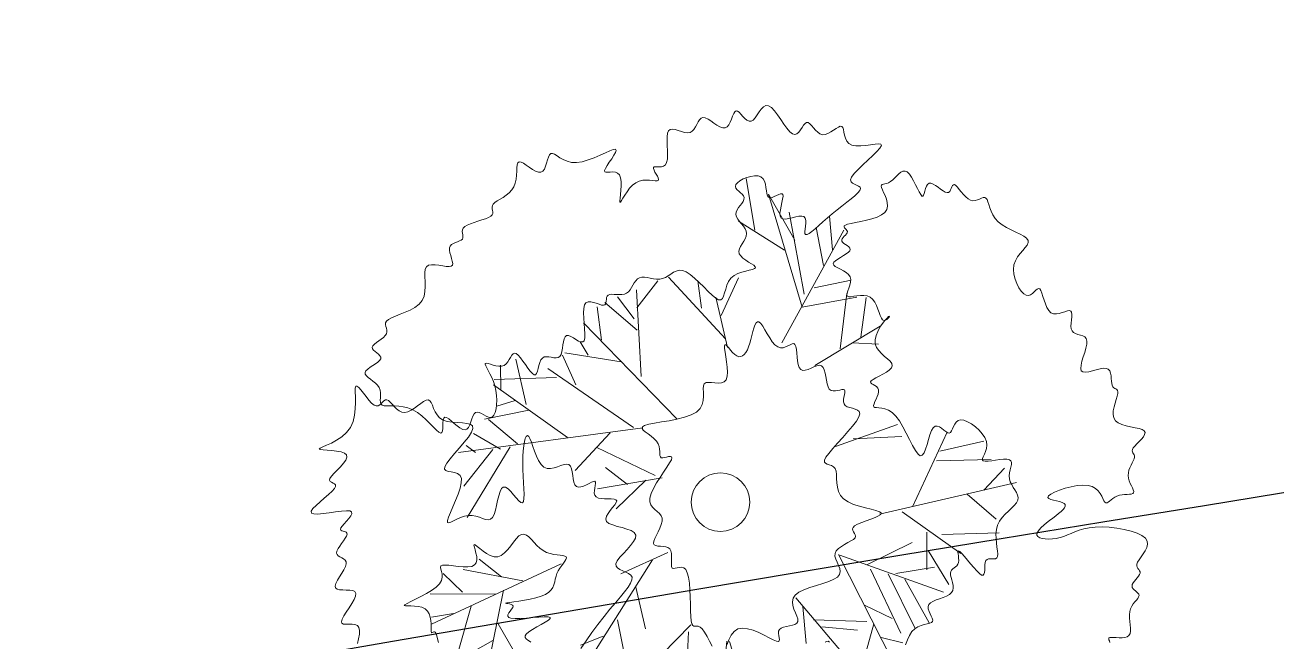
# Model space of a CAD drawing. Extents: x 2080 to 102394, y 2071 to 93424.
# Drawn here: x 86117.1 to 86235.4, y 86995.3 to 87053.6 of the extents above; entities that cross this region are included whole.
import ezdxf

# ---------------------------------------------------------------- set-up
doc = ezdxf.new("R2010")
doc.units = 0
doc.header["$LTSCALE"] = 20
doc.header["$MEASUREMENT"] = 0
doc.layers.add('casuanut tree', color=100, linetype='Continuous', lineweight=5)
doc.layers.add('road', color=2, linetype='Continuous')

# ---------------------------------------------------------------- blocks, each defined once
blk = doc.blocks.new('tr')
at = {"layer": 'casuanut tree'}
for p, q in [((0.2261, 0.6155), (0.2339, 0.7411)), ((0.3143, 0.5704), (0.2771, 0.692)), ((0.2771, 0.692), (0.2947, 0.4095)), ((0.2849, 0.5527), (0.1928, 0.6449)), ((0.3065, 0.4389), (0.3163, 0.6391)), ((0.3967, 0.5272), (0.4084, 0.6077)), ((0.3673, 0.4958), (0.3712, 0.588)), ((-0.0915, 0.4977), (-0.0281, 0.549)), ((0.0987, 0.3768), (-0.0009, 0.552)), ((0.2285, 0.3375), (0.4338, 0.5671)), ((-0.1915, 0.4409), (-0.1837, 0.5213)), ((-0.1033, 0.4448), (-0.1641, 0.5272)), ((-0.1035, 0.4735), (-0.1307, 0.5339)), ((-0.1186, 0.3345), (-0.0824, 0.54)), ((0.0595, 0.4614), (0.0655, 0.5279)), ((0.1017, 0.4342), (0.1621, 0.5128)), ((-0.0583, 0.2167), (-0.2243, 0.4916)), ((0.0987, 0.3557), (0.0987, 0.4795)), ((-0.4537, 0.3798), (-0.4417, 0.4372)), ((-0.4024, 0.3315), (-0.4024, 0.4433)), ((-0.2758, 0.3506), (-0.2915, 0.4272)), ((-0.1579, 0.3798), (-0.2847, 0.4312)), ((-0.2307, 0.4134), (-0.2425, 0.4487)), ((0.3339, 0.4487), (0.4241, 0.4468)), ((-0.3239, 0.2318), (-0.4688, 0.3949)), ((-0.317, 0.3781), (-0.4641, 0.4075)), ((-0.1639, 0.2197), (-0.333, 0.404)), ((0.2947, 0.4095), (0.428, 0.4036)), ((0.3614, 0.2918), (0.4065, 0.4173)), ((0.4163, 0.3075), (0.4496, 0.3977)), ((-0.4266, 0.3466), (-0.4719, 0.3436)), ((-0.3994, 0.3164), (-0.5081, 0.3194)), ((-0.4447, 0.2439), (-0.499, 0.3164)), ((0.2928, 0.2663), (0.4673, 0.3232)), ((-0.487, 0.2409), (-0.5413, 0.2922)), ((0.3928, 0.2996), (0.4535, 0.282)), ((-0.4628, 0.2409), (-0.6017, 0.0989)), ((-0.5051, 0.2439), (-0.5926, 0.1744)), ((-0.1428, 0.2137), (-0.5866, 0.256)), ((-0.5473, 0.2469), (-0.5654, 0.2681)), ((-0.2213, 0.2197), (-0.3239, 0.1502)), ((-0.1398, 0.0959), (-0.2605, 0.1925)), ((-0.2092, 0.0898), (-0.2515, 0.1412)), ((-0.1247, 0.0868), (-0.2817, 0.0959)), ((-0.1639, 0.0898), (-0.2485, 0.0385)), ((0.298, 0.0656), (0.455, 0.0838)), ((0.3433, 0.0747), (0.458, 0.0536)), ((0.445, -0.1163), (0.5666, 0.0392)), ((-0.6532, -0.073), (-0.6884, -0.0189)), ((-0.5062, -0.0793), (-0.6394, -0.0202)), ((-0.5539, -0.0579), (-0.5967, -0.0051)), ((0.526, -0.0217), (0.6544, -0.0487)), ((0.5395, -0.0014), (0.6476, -0.0014)), ((-0.5766, -0.0956), (-0.7299, -0.0592)), ((-0.4069, -0.0604), (-0.7425, -0.1308)), ((0.6206, -0.1163), (0.6814, -0.0758)), ((-0.6859, -0.1183), (-0.7387, -0.1145)), ((-0.6407, -0.1107), (-0.6922, -0.205)), ((-0.5565, -0.0906), (-0.6394, -0.2729)), ((-0.1911, -0.1005), (-0.3843, -0.2908)), ((-0.1519, -0.0915), (-0.2726, -0.1156)), ((0.3639, -0.1163), (0.7017, -0.1163)), ((0.5801, -0.1163), (0.6341, -0.1907)), ((0.4179, -0.1231), (0.5328, -0.2516)), ((-0.5866, -0.166), (-0.564, -0.2415)), ((-0.2454, -0.1549), (-0.2454, -0.2576)), ((-0.608, -0.2025), (-0.6935, -0.2276)), ((0.2467, -0.1881), (0.3161, -0.4691)), ((0.249, -0.1907), (0.472, -0.3327)), ((0.307, -0.2274), (0.4248, -0.2002)), ((0.4652, -0.1839), (0.445, -0.2718)), ((0.499, -0.1975), (0.6341, -0.2245)), ((-0.3058, -0.2214), (-0.3088, -0.3271)), ((0.3131, -0.2395), (0.3493, -0.4056)), ((0.458, -0.2274), (0.4882, -0.318)), ((-0.3481, -0.2516), (-0.4054, -0.2606)), ((0.1229, -0.2667), (0.2134, -0.4419)), ((0.3523, -0.2606), (0.3855, -0.4026)), ((0.3704, -0.2637), (0.464, -0.2697)), ((-0.1368, -0.2727), (-0.2877, -0.3694)), ((-0.1458, -0.2878), (-0.17, -0.3724)), ((0.135, -0.2908), (0.1229, -0.3785)), ((0.3885, -0.2818), (0.4218, -0.3966)), ((-0.0613, -0.3301), (-0.179, -0.6745)), ((0.1531, -0.3271), (0.2768, -0.3603)), ((0.2799, -0.3211), (0.3372, -0.3664)), ((-0.0552, -0.3331), (-0.0341, -0.6775)), ((0.1682, -0.3482), (0.2497, -0.3754)), ((0.2919, -0.3694), (0.2587, -0.4298)), ((0.301, -0.4056), (0.3493, -0.4298))]:
    blk.add_line(p, q, dxfattribs=at)
blk.add_lwpolyline([(-0.3714, 0.8178), (-0.3742, 0.8146), (-0.3757, 0.811), (-0.3762, 0.8073), (-0.3763, 0.8034), (-0.3766, 0.7997), (-0.3775, 0.7963), (-0.3797, 0.7932), (-0.3837, 0.7908), (-0.3899, 0.789), (-0.3978, 0.7878), (-0.4068, 0.7869), (-0.4165, 0.7861), (-0.4263, 0.7853), (-0.4355, 0.7843), (-0.4437, 0.7828), (-0.4502, 0.7806), (-0.4546, 0.7777), (-0.4573, 0.7742), (-0.4587, 0.7702), (-0.4593, 0.7661), (-0.4595, 0.7621), (-0.4598, 0.7583), (-0.4607, 0.755), (-0.4626, 0.7525), (-0.4658, 0.7508), (-0.4701, 0.7497), (-0.4751, 0.749), (-0.4804, 0.7482), (-0.4857, 0.7472), (-0.4906, 0.7455), (-0.4946, 0.7428), (-0.4975, 0.7389), (-0.4989, 0.7336), (-0.4991, 0.7272), (-0.4988, 0.7202), (-0.4982, 0.7132), (-0.4979, 0.7066), (-0.4983, 0.7011), (-0.4999, 0.697), (-0.5031, 0.695), (-0.5083, 0.6953), (-0.5151, 0.6974), (-0.523, 0.7006), (-0.5315, 0.7041), (-0.5402, 0.7073), (-0.5484, 0.7094), (-0.5557, 0.7097), (-0.5616, 0.7074), (-0.5659, 0.7021), (-0.5687, 0.6941), (-0.5709, 0.6843), (-0.5728, 0.6733), (-0.5751, 0.6617), (-0.5783, 0.6503), (-0.583, 0.6398), (-0.5898, 0.6308), (-0.599, 0.6238), (-0.6102, 0.6186), (-0.6226, 0.6149), (-0.6355, 0.6123), (-0.6483, 0.6104), (-0.6603, 0.6087), (-0.6706, 0.607), (-0.6787, 0.6048), (-0.6841, 0.6019), (-0.6872, 0.5983), (-0.6885, 0.5942), (-0.6887, 0.5898), (-0.6885, 0.5852), (-0.6884, 0.5806), (-0.6891, 0.5762), (-0.6911, 0.5722), (-0.695, 0.5686), (-0.7003, 0.5655), (-0.7065, 0.5626), (-0.7131, 0.5599), (-0.7194, 0.5573), (-0.725, 0.5546), (-0.7293, 0.5517), (-0.7317, 0.5485), (-0.7318, 0.5449), (-0.7302, 0.541), (-0.7274, 0.5369), (-0.7241, 0.5327), (-0.7208, 0.5285), (-0.7184, 0.5244), (-0.7173, 0.5205), (-0.7182, 0.5169), (-0.7215, 0.5138), (-0.7268, 0.5109), (-0.7333, 0.5082), (-0.7405, 0.5055), (-0.7477, 0.5028), (-0.7541, 0.5), (-0.7591, 0.4968), (-0.7621, 0.4933), (-0.7625, 0.4892), (-0.7607, 0.4847), (-0.7574, 0.4797), (-0.7531, 0.4744), (-0.7483, 0.4688), (-0.7437, 0.4629), (-0.7398, 0.4567), (-0.7373, 0.4505), (-0.7365, 0.4441), (-0.737, 0.4377), (-0.7384, 0.4316), (-0.7401, 0.4257), (-0.7416, 0.4202), (-0.7424, 0.4153), (-0.7419, 0.4111), (-0.7395, 0.4076), (-0.7351, 0.4051), (-0.7287, 0.4031), (-0.7207, 0.4013), (-0.7115, 0.3992), (-0.7016, 0.3965), (-0.6913, 0.3927), (-0.6809, 0.3876), (-0.6709, 0.3806), (-0.6615, 0.3716), (-0.6529, 0.3611), (-0.6451, 0.35), (-0.6381, 0.3389), (-0.6318, 0.3287), (-0.6264, 0.3201), (-0.6217, 0.3138), (-0.6179, 0.3107), (-0.615, 0.3113), (-0.6126, 0.3148), (-0.6107, 0.3203), (-0.6089, 0.3269), (-0.6072, 0.3337), (-0.6053, 0.3397), (-0.6029, 0.344), (-0.5999, 0.3457), (-0.5962, 0.344), (-0.5917, 0.3396), (-0.5867, 0.3334), (-0.5814, 0.3262), (-0.5758, 0.3189), (-0.5702, 0.3124), (-0.5646, 0.3075), (-0.5594, 0.3051), (-0.5545, 0.3058), (-0.55, 0.3091), (-0.5457, 0.3143), (-0.5417, 0.3205), (-0.5377, 0.3269), (-0.5337, 0.3328), (-0.5297, 0.3375), (-0.5256, 0.34), (-0.5213, 0.34), (-0.5168, 0.3378), (-0.5122, 0.3343), (-0.5075, 0.33), (-0.5027, 0.3258), (-0.4979, 0.3224), (-0.4932, 0.3205), (-0.4885, 0.3209), (-0.4839, 0.324), (-0.4796, 0.3296), (-0.4756, 0.3373), (-0.4721, 0.3467), (-0.4693, 0.3572), (-0.4672, 0.3686), (-0.4661, 0.3803), (-0.4659, 0.3919), (-0.4669, 0.403), (-0.4686, 0.4134), (-0.4708, 0.4228), (-0.4731, 0.4312), (-0.4751, 0.4382), (-0.4765, 0.4437), (-0.477, 0.4475), (-0.4761, 0.4493), (-0.4736, 0.4492), (-0.4697, 0.4475), (-0.4647, 0.4448), (-0.4589, 0.4416), (-0.4526, 0.4384), (-0.446, 0.4359), (-0.4395, 0.4344), (-0.4333, 0.4347), (-0.4277, 0.4369), (-0.4226, 0.4407), (-0.418, 0.4453), (-0.4137, 0.45), (-0.4097, 0.4542), (-0.4059, 0.457), (-0.4021, 0.4579), (-0.3984, 0.4561), (-0.3945, 0.4512), (-0.3906, 0.4438), (-0.3867, 0.4347), (-0.3828, 0.425), (-0.3789, 0.4154), (-0.3751, 0.4068), (-0.3715, 0.4002), (-0.368, 0.3964), (-0.3647, 0.396), (-0.3615, 0.3985), (-0.3584, 0.4032), (-0.3552, 0.4092), (-0.3518, 0.4158), (-0.3482, 0.4222), (-0.3442, 0.4276), (-0.3398, 0.4313), (-0.3349, 0.4327), (-0.3297, 0.4322), (-0.3242, 0.4304), (-0.3186, 0.4281), (-0.313, 0.4258), (-0.3077, 0.4242), (-0.3027, 0.4239), (-0.2982, 0.4257), (-0.2942, 0.4298), (-0.2908, 0.4359), (-0.2876, 0.4431), (-0.2847, 0.4507), (-0.2817, 0.4581), (-0.2785, 0.4643), (-0.2751, 0.4688), (-0.2712, 0.4707), (-0.2666, 0.4697), (-0.2617, 0.4663), (-0.2565, 0.4615), (-0.2512, 0.4562), (-0.246, 0.4515), (-0.2411, 0.4481), (-0.2366, 0.4471), (-0.2329, 0.4493), (-0.2299, 0.4555), (-0.2275, 0.4649), (-0.2255, 0.4765), (-0.2236, 0.4893), (-0.2216, 0.5024), (-0.2193, 0.5146), (-0.2163, 0.5251), (-0.2126, 0.5327), (-0.2079, 0.5369), (-0.2024, 0.5379), (-0.1964, 0.5367), (-0.1902, 0.5338), (-0.1841, 0.5302), (-0.1782, 0.5264), (-0.173, 0.5232), (-0.1687, 0.5215), (-0.1654, 0.5216), (-0.163, 0.5234), (-0.1613, 0.5263), (-0.1598, 0.53), (-0.1584, 0.534), (-0.1568, 0.5378), (-0.1547, 0.5409), (-0.1518, 0.5429), (-0.1479, 0.5434), (-0.1432, 0.5428), (-0.1378, 0.5414), (-0.132, 0.5396), (-0.1258, 0.5379), (-0.1197, 0.5367), (-0.1136, 0.5363), (-0.1079, 0.5372), (-0.1026, 0.5397), (-0.0978, 0.5434), (-0.0932, 0.5479), (-0.0887, 0.5527), (-0.0843, 0.5575), (-0.0797, 0.5616), (-0.0749, 0.5648), (-0.0696, 0.5665), (-0.0639, 0.5665), (-0.0577, 0.565), (-0.0511, 0.5626), (-0.0443, 0.5596), (-0.0372, 0.5566), (-0.03, 0.554), (-0.0228, 0.5523), (-0.0156, 0.5519), (-0.0084, 0.5531), (-0.0013, 0.5554), (0.0057, 0.5582), (0.0129, 0.5608), (0.0201, 0.5624), (0.0275, 0.5625), (0.0351, 0.5603), (0.043, 0.5553), (0.0511, 0.5469), (0.0595, 0.5359), (0.0678, 0.5233), (0.0759, 0.5102), (0.0838, 0.4975), (0.0911, 0.4862), (0.0979, 0.4773), (0.1038, 0.4719), (0.1089, 0.4706), (0.1133, 0.4729), (0.1174, 0.478), (0.1215, 0.485), (0.126, 0.4931), (0.131, 0.5015), (0.137, 0.5094), (0.1443, 0.5158), (0.153, 0.5203), (0.1627, 0.523), (0.1728, 0.5243), (0.1826, 0.5248), (0.1916, 0.5249), (0.1991, 0.525), (0.2046, 0.5256), (0.2074, 0.5271), (0.2071, 0.5298), (0.2044, 0.5338), (0.1998, 0.5386), (0.1943, 0.5441), (0.1885, 0.5501), (0.1832, 0.5564), (0.1791, 0.5627), (0.177, 0.5688), (0.1774, 0.5745), (0.18, 0.5799), (0.184, 0.5851), (0.1889, 0.5902), (0.1941, 0.5953), (0.199, 0.6005), (0.2029, 0.6059), (0.2051, 0.6116), (0.2054, 0.6177), (0.204, 0.6241), (0.2014, 0.6307), (0.1982, 0.6374), (0.195, 0.644), (0.1923, 0.6504), (0.1906, 0.6566), (0.1905, 0.6623), (0.1923, 0.6676), (0.1957, 0.6724), (0.2001, 0.6768), (0.205, 0.681), (0.2098, 0.6851), (0.2141, 0.6891), (0.2172, 0.6931), (0.2186, 0.6972), (0.2181, 0.7016), (0.2159, 0.706), (0.2128, 0.7106), (0.2095, 0.7151), (0.2065, 0.7196), (0.2045, 0.724), (0.2042, 0.7282), (0.2063, 0.7322), (0.211, 0.7358), (0.218, 0.7389), (0.2266, 0.7413), (0.2361, 0.7429), (0.2458, 0.7434), (0.255, 0.7426), (0.2631, 0.7405), (0.2693, 0.7367), (0.2732, 0.7312), (0.2751, 0.7245), (0.2756, 0.7169), (0.2752, 0.7091), (0.2745, 0.7014), (0.2741, 0.6945), (0.2744, 0.6888), (0.2761, 0.6848), (0.2795, 0.6829), (0.2842, 0.6826), (0.2898, 0.6834), (0.2956, 0.6847), (0.3012, 0.686), (0.306, 0.6866), (0.3094, 0.686), (0.311, 0.6837), (0.3103, 0.6793), (0.3079, 0.673), (0.3043, 0.6656), (0.3004, 0.6575), (0.2968, 0.6493), (0.294, 0.6416), (0.2929, 0.6348), (0.2941, 0.6296), (0.298, 0.6264), (0.3041, 0.6247), (0.3118, 0.6242), (0.3203, 0.6243), (0.3288, 0.6245), (0.3368, 0.6242), (0.3435, 0.6231), (0.3481, 0.6206), (0.3502, 0.6164), (0.3503, 0.6108), (0.3488, 0.6043), (0.3466, 0.5975), (0.3442, 0.5909), (0.3423, 0.5851), (0.3415, 0.5806), (0.3425, 0.5778), (0.3458, 0.5772), (0.3512, 0.5786), (0.3586, 0.5818), (0.3677, 0.5862), (0.3782, 0.5918), (0.3898, 0.5981), (0.4024, 0.6048), (0.4157, 0.6116), (0.4293, 0.6182), (0.4429, 0.6246), (0.4559, 0.6308), (0.4679, 0.6365), (0.4783, 0.6419), (0.4868, 0.6469), (0.4927, 0.6515), (0.4956, 0.6555), (0.4953, 0.6591), (0.4925, 0.6624), (0.4883, 0.6655), (0.4837, 0.6688), (0.4796, 0.6724), (0.4771, 0.6765), (0.4772, 0.6813), (0.481, 0.6871), (0.489, 0.694), (0.5004, 0.7016), (0.5139, 0.7097), (0.5281, 0.7179), (0.5419, 0.7259), (0.554, 0.7332), (0.563, 0.7396), (0.5677, 0.7446), (0.5672, 0.748), (0.5622, 0.7502), (0.5538, 0.7516), (0.5431, 0.7526), (0.5311, 0.7536), (0.5191, 0.7552), (0.508, 0.7576), (0.499, 0.7615), (0.4929, 0.7669), (0.4893, 0.7737), (0.4876, 0.7811), (0.4872, 0.7888), (0.4874, 0.7962), (0.4876, 0.8027), (0.4872, 0.8078), (0.4855, 0.811), (0.4821, 0.812), (0.4771, 0.8112), (0.471, 0.8092), (0.4641, 0.8065), (0.4568, 0.8039), (0.4494, 0.8019), (0.4423, 0.801), (0.4359, 0.802), (0.4305, 0.8053), (0.426, 0.8102), (0.4221, 0.8163), (0.4186, 0.8227), (0.4155, 0.8289), (0.4124, 0.8342), (0.4091, 0.8379), (0.4055, 0.8392), (0.4015, 0.8379), (0.397, 0.8345), (0.3922, 0.8299), (0.3871, 0.825), (0.3819, 0.8207), (0.3766, 0.8178), (0.3713, 0.8173), (0.3661, 0.8201), (0.3612, 0.8266), (0.3563, 0.8362), (0.3515, 0.8478), (0.3467, 0.8603), (0.3418, 0.8728), (0.3367, 0.8841), (0.3313, 0.8931), (0.3256, 0.8989), (0.3195, 0.9007), (0.3131, 0.8992), (0.3066, 0.8951), (0.3, 0.8896), (0.2935, 0.8836), (0.2873, 0.878), (0.2814, 0.8738), (0.2761, 0.8719), (0.2713, 0.873), (0.2671, 0.8765), (0.2632, 0.8817), (0.2597, 0.8878), (0.2564, 0.8939), (0.2533, 0.8993), (0.2501, 0.9031), (0.2468, 0.9046), (0.2433, 0.9031), (0.2396, 0.8993), (0.2356, 0.8939), (0.2314, 0.8877), (0.227, 0.8815), (0.2222, 0.8761), (0.2172, 0.8722), (0.2119, 0.8708), (0.2063, 0.8722), (0.2004, 0.8761), (0.1944, 0.8816), (0.1884, 0.888), (0.1824, 0.8944), (0.1766, 0.9002), (0.171, 0.9046), (0.1657, 0.9068), (0.1608, 0.9063), (0.1563, 0.9035), (0.1518, 0.8992), (0.1474, 0.894), (0.1429, 0.8887), (0.1382, 0.8839), (0.1331, 0.8803), (0.1274, 0.8787), (0.1212, 0.8794), (0.1146, 0.8821), (0.1078, 0.8858), (0.101, 0.8899), (0.0944, 0.8936), (0.0882, 0.8961), (0.0826, 0.8966), (0.0779, 0.8944), (0.0742, 0.889), (0.0712, 0.8809), (0.0689, 0.871), (0.0668, 0.8599), (0.0648, 0.8486), (0.0625, 0.8379), (0.0599, 0.8285), (0.0565, 0.8212), (0.0523, 0.8167), (0.0474, 0.8145), (0.0423, 0.814), (0.0371, 0.8147), (0.0322, 0.8159), (0.028, 0.8171), (0.0247, 0.8175), (0.0227, 0.8167), (0.0222, 0.8141), (0.0228, 0.8102), (0.0241, 0.8053), (0.0258, 0.7999), (0.0274, 0.7946), (0.0284, 0.7899), (0.0285, 0.7862), (0.0272, 0.784), (0.0243, 0.7836), (0.0197, 0.7847), (0.0139, 0.7867), (0.007, 0.7891), (-0.0008, 0.7912), (-0.0092, 0.7926), (-0.0179, 0.7926), (-0.0268, 0.7908), (-0.0356, 0.7867), (-0.044, 0.781), (-0.0519, 0.7743), (-0.0589, 0.7675), (-0.0649, 0.7613), (-0.0696, 0.7564), (-0.0727, 0.7536), (-0.0741, 0.7536), (-0.0736, 0.7569), (-0.0717, 0.7631), (-0.0688, 0.7714), (-0.0657, 0.781), (-0.0627, 0.7912), (-0.0605, 0.8013), (-0.0596, 0.8104), (-0.0606, 0.8178), (-0.0638, 0.823), (-0.0687, 0.8263), (-0.0746, 0.8283), (-0.0807, 0.8294), (-0.0864, 0.8301), (-0.0908, 0.8311), (-0.0934, 0.8328), (-0.0932, 0.8358), (-0.09, 0.8405), (-0.0844, 0.8464), (-0.0774, 0.853), (-0.07, 0.8599), (-0.0632, 0.8666), (-0.0579, 0.8724), (-0.0552, 0.877), (-0.0561, 0.8798), (-0.0612, 0.8804), (-0.07, 0.8793), (-0.0816, 0.8771), (-0.0954, 0.8743), (-0.1103, 0.8716), (-0.1256, 0.8695), (-0.1405, 0.8686), (-0.1541, 0.8696), (-0.1657, 0.8729), (-0.1755, 0.8778), (-0.1837, 0.8838), (-0.1905, 0.8901), (-0.1962, 0.896), (-0.2011, 0.9009), (-0.2053, 0.904), (-0.2092, 0.9046), (-0.213, 0.9023), (-0.2167, 0.8976), (-0.2205, 0.8915), (-0.2244, 0.8846), (-0.2286, 0.8778), (-0.233, 0.8719), (-0.2378, 0.8678), (-0.243, 0.8663), (-0.2487, 0.8678), (-0.2548, 0.8719), (-0.261, 0.8777), (-0.2672, 0.8843), (-0.2732, 0.8909), (-0.2788, 0.8967), (-0.2838, 0.9008), (-0.288, 0.9023), (-0.2914, 0.9007), (-0.2941, 0.8964), (-0.2965, 0.8899), (-0.2989, 0.8819), (-0.3015, 0.873), (-0.3047, 0.8638), (-0.3087, 0.855), (-0.3139, 0.8471), (-0.3205, 0.8407), (-0.3281, 0.8356), (-0.3364, 0.8315), (-0.3448, 0.8282), (-0.3529, 0.8255), (-0.3603, 0.823), (-0.3666, 0.8205)], close=True, dxfattribs=at)
for points in [[(0.8331, -0.5405), (0.833, -0.5368), (0.8327, -0.5336), (0.8327, -0.531), (0.8335, -0.5294), (0.8357, -0.5288), (0.8394, -0.5293), (0.8446, -0.5307), (0.8508, -0.5326), (0.8575, -0.5345), (0.8644, -0.5361), (0.871, -0.5368), (0.8769, -0.5364), (0.8818, -0.5344), (0.8854, -0.5305), (0.8878, -0.525), (0.8893, -0.5182), (0.8904, -0.5106), (0.8913, -0.5025), (0.8924, -0.4943), (0.894, -0.4864), (0.8965, -0.4792), (0.8999, -0.4729), (0.9042, -0.4676), (0.909, -0.463), (0.9138, -0.459), (0.9183, -0.4556), (0.9223, -0.4524), (0.9252, -0.4494), (0.9269, -0.4465), (0.9269, -0.4435), (0.9257, -0.4404), (0.9237, -0.4372), (0.9212, -0.434), (0.9188, -0.4307), (0.9167, -0.4273), (0.9155, -0.424), (0.9156, -0.4206), (0.9172, -0.4172), (0.9201, -0.4138), (0.9239, -0.4105), (0.9281, -0.4072), (0.9324, -0.404), (0.9363, -0.4008), (0.9395, -0.3977), (0.9415, -0.3947), (0.9421, -0.3917), (0.9415, -0.3889), (0.9403, -0.3859), (0.939, -0.3828), (0.9379, -0.3795), (0.9377, -0.376), (0.9387, -0.372), (0.9415, -0.3676), (0.9463, -0.3627), (0.9524, -0.3573), (0.9592, -0.3514), (0.9657, -0.3451), (0.9712, -0.3383), (0.9748, -0.3312), (0.9756, -0.3237), (0.973, -0.3158), (0.9663, -0.3076), (0.9561, -0.2994), (0.943, -0.2914), (0.9279, -0.2838), (0.9114, -0.2769), (0.8943, -0.2709), (0.8775, -0.2662), (0.8616, -0.2628), (0.8472, -0.2611), (0.8342, -0.2607), (0.8225, -0.2613), (0.8117, -0.2627), (0.8017, -0.2644), (0.7922, -0.2662), (0.783, -0.2676), (0.7737, -0.2685), (0.7644, -0.2684), (0.7552, -0.2675), (0.7464, -0.2659), (0.7384, -0.2637), (0.7315, -0.2609), (0.7261, -0.2577), (0.7224, -0.2542), (0.7208, -0.2504), (0.7216, -0.2466), (0.7244, -0.2426), (0.729, -0.2387), (0.735, -0.2347), (0.7422, -0.2306), (0.7501, -0.2267), (0.7585, -0.2227), (0.767, -0.2189), (0.7753, -0.2151), (0.783, -0.2115), (0.79, -0.2079), (0.7958, -0.2044), (0.8002, -0.2009), (0.8029, -0.1975), (0.8036, -0.1941), (0.8019, -0.1907), (0.7978, -0.1873), (0.7919, -0.184), (0.7851, -0.1806), (0.7784, -0.1773), (0.7725, -0.1741), (0.7685, -0.1709), (0.7671, -0.1678), (0.7692, -0.1648), (0.7755, -0.1619), (0.7853, -0.1593), (0.7978, -0.1573), (0.8119, -0.1559), (0.8268, -0.1554), (0.8416, -0.1561), (0.8554, -0.158), (0.8672, -0.1614), (0.8764, -0.1664), (0.8832, -0.1726), (0.888, -0.1796), (0.8913, -0.1869), (0.8934, -0.194), (0.8949, -0.2005), (0.8961, -0.206), (0.8976, -0.2099), (0.8996, -0.2119), (0.9022, -0.2123), (0.9054, -0.2114), (0.9091, -0.2097), (0.9134, -0.2075), (0.9182, -0.2053), (0.9234, -0.2033), (0.9291, -0.202), (0.9352, -0.2016), (0.9415, -0.202), (0.9477, -0.2028), (0.9536, -0.2038), (0.959, -0.2046), (0.9636, -0.205), (0.9673, -0.2046), (0.9697, -0.2031), (0.9707, -0.2003), (0.9706, -0.1964), (0.9697, -0.1915), (0.9684, -0.1859), (0.967, -0.1798), (0.966, -0.1733), (0.9656, -0.1667), (0.9663, -0.1603), (0.9682, -0.1541), (0.9711, -0.1483), (0.9747, -0.1428), (0.9787, -0.1376), (0.9826, -0.1328), (0.9862, -0.1284), (0.9892, -0.1244), (0.991, -0.1208), (0.9917, -0.1177), (0.9914, -0.1148), (0.9906, -0.1121), (0.9896, -0.1096), (0.989, -0.107), (0.9891, -0.1044), (0.9904, -0.1015), (0.9933, -0.0983), (0.998, -0.0947), (1.004, -0.0908), (1.0106, -0.0866), (1.0171, -0.0822), (1.0228, -0.0778), (1.027, -0.0733), (1.0291, -0.0688), (1.0282, -0.0645), (1.024, -0.0604), (1.0171, -0.0563), (1.0083, -0.0521), (0.9985, -0.0477), (0.9885, -0.043), (0.9793, -0.0377), (0.9716, -0.0318), (0.9663, -0.0251), (0.964, -0.0175), (0.9644, -0.0092), (0.9667, -0.0006), (0.9705, 0.008), (0.975, 0.0164), (0.9796, 0.0242), (0.9836, 0.0312), (0.9865, 0.0369), (0.9878, 0.0413), (0.9877, 0.0446), (0.9865, 0.047), (0.9846, 0.049), (0.9824, 0.0509), (0.9802, 0.0531), (0.9785, 0.0558), (0.9775, 0.0595), (0.9776, 0.0642), (0.9784, 0.0699), (0.9795, 0.0762), (0.9803, 0.0826), (0.9806, 0.0887), (0.9798, 0.0943), (0.9774, 0.099), (0.973, 0.1023), (0.9664, 0.104), (0.9582, 0.1046), (0.9489, 0.1045), (0.9394, 0.1041), (0.9304, 0.104), (0.9225, 0.1046), (0.9166, 0.1065), (0.9134, 0.1102), (0.9132, 0.1158), (0.9157, 0.1232), (0.92, 0.1319), (0.9255, 0.1413), (0.9312, 0.151), (0.9365, 0.1604), (0.9405, 0.1691), (0.9426, 0.1766), (0.9422, 0.1826), (0.9396, 0.1873), (0.9355, 0.191), (0.9305, 0.1941), (0.9252, 0.197), (0.9201, 0.2001), (0.916, 0.2037), (0.9134, 0.2082), (0.9126, 0.2138), (0.9135, 0.2203), (0.9154, 0.2273), (0.9177, 0.2344), (0.92, 0.2411), (0.9217, 0.2472), (0.9223, 0.2521), (0.9212, 0.2555), (0.9181, 0.2572), (0.9132, 0.2575), (0.9071, 0.2571), (0.9001, 0.2564), (0.8929, 0.256), (0.8858, 0.2565), (0.8793, 0.2584), (0.8739, 0.2623), (0.87, 0.2685), (0.8674, 0.2766), (0.8657, 0.2858), (0.8647, 0.2954), (0.8639, 0.3047), (0.8632, 0.3131), (0.8621, 0.3199), (0.8604, 0.3243), (0.8579, 0.3258), (0.8545, 0.3251), (0.8505, 0.3229), (0.8459, 0.3199), (0.841, 0.317), (0.8359, 0.3149), (0.8307, 0.3144), (0.8255, 0.3164), (0.8206, 0.3212), (0.8162, 0.3287), (0.8124, 0.3381), (0.8096, 0.3489), (0.8081, 0.3605), (0.808, 0.3723), (0.8096, 0.3837), (0.8131, 0.3941), (0.8188, 0.4031), (0.8259, 0.4107), (0.8338, 0.4173), (0.8417, 0.4231), (0.849, 0.4284), (0.8548, 0.4334), (0.8585, 0.4384), (0.8593, 0.4437), (0.8568, 0.4495), (0.8514, 0.4557), (0.8439, 0.4625), (0.835, 0.4698), (0.8253, 0.4775), (0.8158, 0.4857), (0.807, 0.4943), (0.7996, 0.5034), (0.7943, 0.5129), (0.7908, 0.5225), (0.7887, 0.5318), (0.7875, 0.5407), (0.7869, 0.5489), (0.7863, 0.5559), (0.7855, 0.5615), (0.7839, 0.5654), (0.7812, 0.5674), (0.7776, 0.568), (0.7732, 0.5676), (0.7682, 0.5667), (0.7629, 0.5658), (0.7574, 0.5656), (0.752, 0.5664), (0.7467, 0.5688), (0.7419, 0.5731), (0.7374, 0.579), (0.7333, 0.5858), (0.7295, 0.593), (0.7261, 0.6), (0.723, 0.6062), (0.7201, 0.611), (0.7174, 0.6139), (0.715, 0.6144), (0.7127, 0.613), (0.7104, 0.6103), (0.708, 0.607), (0.7055, 0.6035), (0.7027, 0.6007), (0.6996, 0.599), (0.696, 0.5992), (0.692, 0.6016), (0.6875, 0.6057), (0.6828, 0.611), (0.6779, 0.6167), (0.6729, 0.6222), (0.668, 0.6268), (0.6633, 0.6299), (0.6589, 0.6308), (0.6549, 0.629), (0.6512, 0.6253), (0.6479, 0.6203), (0.645, 0.6148), (0.6422, 0.6098), (0.6397, 0.6059), (0.6374, 0.604), (0.6352, 0.6048), (0.6332, 0.609), (0.6311, 0.616), (0.629, 0.6249), (0.6267, 0.6348), (0.6241, 0.6451), (0.6212, 0.6548), (0.6178, 0.663), (0.6139, 0.6691), (0.6093, 0.6723), (0.6043, 0.673), (0.5989, 0.6717), (0.5932, 0.6691), (0.5873, 0.6656), (0.5814, 0.6618), (0.5756, 0.6583), (0.5699, 0.6555), (0.5646, 0.654), (0.5597, 0.6535), (0.5554, 0.6535), (0.5516, 0.6536), (0.5487, 0.6533), (0.5465, 0.6524), (0.5453, 0.6502), (0.5452, 0.6465), (0.5461, 0.641), (0.5476, 0.6339), (0.5492, 0.6258), (0.5504, 0.6171), (0.5505, 0.6084), (0.5491, 0.6001), (0.5456, 0.5927), (0.5395, 0.5868), (0.5305, 0.5826), (0.5191, 0.58), (0.5061, 0.5787), (0.4924, 0.5782), (0.4787, 0.5783), (0.4659, 0.5787), (0.4548, 0.579), (0.4461, 0.5789), (0.4404, 0.5781), (0.4375, 0.5768), (0.4365, 0.5749), (0.4371, 0.5726), (0.4385, 0.57), (0.4401, 0.5674), (0.4413, 0.5646), (0.4416, 0.562), (0.4404, 0.5596), (0.4381, 0.5573), (0.4351, 0.5551), (0.4317, 0.5529), (0.4285, 0.5506), (0.4257, 0.5482), (0.424, 0.5457), (0.4236, 0.5429), (0.4248, 0.5398), (0.4273, 0.5364), (0.4304, 0.5329), (0.4337, 0.5293), (0.4366, 0.5258), (0.4384, 0.5223), (0.4388, 0.5189), (0.4371, 0.5158), (0.4329, 0.513), (0.4269, 0.5104), (0.4196, 0.508), (0.4119, 0.5055), (0.4044, 0.5031), (0.398, 0.5004), (0.3932, 0.4976), (0.3909, 0.4944), (0.3915, 0.4908), (0.3946, 0.4868), (0.3994, 0.4824), (0.4051, 0.4776), (0.4112, 0.4725), (0.4167, 0.467), (0.4211, 0.4611), (0.4236, 0.455), (0.4236, 0.4485), (0.4217, 0.4419), (0.4185, 0.4354), (0.4147, 0.4292), (0.4109, 0.4234), (0.4079, 0.4184), (0.4062, 0.4142), (0.4067, 0.411), (0.4096, 0.4091), (0.4148, 0.4079), (0.4215, 0.4073), (0.4293, 0.4067), (0.4376, 0.4057), (0.4458, 0.4039), (0.4533, 0.4009), (0.4596, 0.3964), (0.4642, 0.39), (0.4675, 0.3821), (0.4696, 0.3734), (0.471, 0.3644), (0.472, 0.3556), (0.4731, 0.3477), (0.4744, 0.3412), (0.4765, 0.3367), (0.4795, 0.3344), (0.4831, 0.3342), (0.4868, 0.3353), (0.4903, 0.3372), (0.493, 0.3393), (0.4945, 0.3411), (0.4944, 0.3419), (0.4922, 0.3412), (0.4877, 0.3385), (0.4814, 0.3339), (0.474, 0.3279), (0.4662, 0.3206), (0.4588, 0.3123), (0.4525, 0.3034), (0.448, 0.2942), (0.4461, 0.2848), (0.4472, 0.2756), (0.4506, 0.2668), (0.4557, 0.2582), (0.4614, 0.2502), (0.467, 0.2426), (0.4716, 0.2357), (0.4743, 0.2294), (0.4742, 0.224), (0.4709, 0.2193), (0.4648, 0.2154), (0.4568, 0.212), (0.4476, 0.2092), (0.4382, 0.2067), (0.4294, 0.2045), (0.422, 0.2024), (0.4168, 0.2003), (0.4144, 0.1981), (0.4145, 0.1958), (0.4163, 0.1933), (0.4192, 0.1904), (0.4226, 0.1873), (0.4258, 0.1838), (0.4282, 0.1799), (0.4292, 0.1755), (0.4282, 0.1706), (0.4257, 0.1654), (0.4222, 0.1601), (0.4182, 0.1548), (0.4144, 0.1498), (0.4111, 0.1452), (0.4092, 0.1414), (0.4089, 0.1383), (0.4109, 0.1362), (0.4147, 0.1346), (0.4201, 0.133), (0.4265, 0.1307), (0.4337, 0.1273), (0.4411, 0.1222), (0.4484, 0.1148), (0.4551, 0.1045), (0.461, 0.0912), (0.4661, 0.0756), (0.4706, 0.0589), (0.4748, 0.0423), (0.4787, 0.0268), (0.4826, 0.0136), (0.4867, 0.0038), (0.4911, -0.0014), (0.496, -0.0013), (0.5013, 0.0033), (0.507, 0.0112), (0.5128, 0.0211), (0.5187, 0.0319), (0.5247, 0.0423), (0.5305, 0.0512), (0.5362, 0.0572), (0.5415, 0.0596), (0.5465, 0.0588), (0.5513, 0.0557), (0.5557, 0.0511), (0.5599, 0.046), (0.5639, 0.0412), (0.5676, 0.0375), (0.5711, 0.0358), (0.5744, 0.0367), (0.5776, 0.0397), (0.581, 0.044), (0.5846, 0.049), (0.5886, 0.0539), (0.5932, 0.058), (0.5986, 0.0604), (0.6048, 0.0606), (0.612, 0.0579), (0.6199, 0.0526), (0.6278, 0.0453), (0.6354, 0.0365), (0.6422, 0.0267), (0.6478, 0.0164), (0.6516, 0.0061), (0.6533, -0.0037), (0.6525, -0.0124), (0.6498, -0.0202), (0.646, -0.027), (0.6417, -0.0328), (0.6378, -0.0378), (0.6349, -0.0418), (0.6338, -0.0451), (0.6352, -0.0476), (0.6397, -0.0494), (0.6467, -0.0506), (0.6553, -0.0516), (0.6649, -0.0524), (0.6747, -0.0533), (0.6839, -0.0546), (0.6916, -0.0563), (0.6972, -0.0589), (0.7, -0.0623), (0.7005, -0.0665), (0.6992, -0.0715), (0.6967, -0.0772), (0.6937, -0.0833), (0.6907, -0.0899), (0.6883, -0.0968), (0.687, -0.1039), (0.6874, -0.1112), (0.6891, -0.1184), (0.6914, -0.1256), (0.6939, -0.1327), (0.6961, -0.1395), (0.6973, -0.1461), (0.6971, -0.1523), (0.6949, -0.158), (0.6904, -0.1633), (0.6838, -0.1683), (0.6759, -0.1732), (0.6671, -0.1783), (0.6579, -0.1838), (0.649, -0.19), (0.6409, -0.1971), (0.6341, -0.2054), (0.6291, -0.2148), (0.6256, -0.2252), (0.6233, -0.236), (0.6219, -0.2466), (0.6209, -0.2567), (0.62, -0.2657), (0.6189, -0.2732), (0.6172, -0.2786), (0.6147, -0.2817), (0.6114, -0.2828), (0.6076, -0.2825), (0.6034, -0.2816), (0.5992, -0.2804), (0.5951, -0.2797), (0.5912, -0.28), (0.588, -0.282), (0.5853, -0.2859), (0.5832, -0.2913), (0.5815, -0.2975), (0.5798, -0.3037), (0.578, -0.3091), (0.5759, -0.313), (0.5733, -0.3148), (0.5699, -0.3135), (0.5657, -0.3089), (0.5608, -0.3014), (0.5555, -0.292), (0.55, -0.2816), (0.5446, -0.271), (0.5395, -0.2611), (0.5351, -0.2528), (0.5317, -0.247), (0.5292, -0.2444), (0.5277, -0.2446), (0.5268, -0.247), (0.5263, -0.251), (0.5259, -0.2561), (0.5253, -0.2616), (0.5243, -0.2671), (0.5226, -0.2718), (0.5201, -0.2755), (0.5169, -0.2782), (0.5132, -0.2802), (0.5094, -0.282), (0.5057, -0.2837), (0.5024, -0.2858), (0.4997, -0.2885), (0.4979, -0.2921), (0.4971, -0.2969), (0.4971, -0.3027), (0.4975, -0.309), (0.4977, -0.3156), (0.4975, -0.3222), (0.4965, -0.3284), (0.4941, -0.3339), (0.49, -0.3383), (0.484, -0.3415), (0.4764, -0.3436), (0.4678, -0.3451), (0.4589, -0.3462), (0.4501, -0.3473), (0.442, -0.3488), (0.4352, -0.3509), (0.4303, -0.3541), (0.4276, -0.3585), (0.4268, -0.3639), (0.4274, -0.37), (0.4286, -0.3762), (0.4301, -0.3823), (0.4313, -0.3879), (0.4315, -0.3925), (0.4303, -0.3958), (0.4273, -0.3976), (0.4225, -0.3982), (0.4164, -0.3982), (0.4092, -0.3982), (0.4013, -0.3986), (0.393, -0.4001), (0.3845, -0.4031), (0.3763, -0.4082), (0.3685, -0.4157), (0.3612, -0.4251), (0.3543, -0.4355)], [(0.1781, -0.3879), (0.175, -0.3853), (0.1716, -0.3848), (0.1679, -0.3859)], [(-0.4071, -0.2686), (-0.3905, -0.2532), (-0.3725, -0.2373), (-0.3538, -0.2215), (-0.3353, -0.2065), (-0.3177, -0.1928), (-0.3014, -0.1806), (-0.2866, -0.1696), (-0.2738, -0.1597), (-0.2633, -0.1509), (-0.2554, -0.1431), (-0.2504, -0.1361), (-0.2486, -0.1299), (-0.2503, -0.1242), (-0.2545, -0.1191), (-0.2603, -0.1142), (-0.2668, -0.1096), (-0.2729, -0.1049), (-0.2776, -0.1001), (-0.28, -0.0949), (-0.279, -0.0893), (-0.2741, -0.0831), (-0.266, -0.0764), (-0.256, -0.0693), (-0.2451, -0.062), (-0.2346, -0.0545), (-0.2257, -0.0471), (-0.2194, -0.0399), (-0.2171, -0.033), (-0.2194, -0.0264), (-0.2257, -0.0202), (-0.2346, -0.0142), (-0.245, -0.0084), (-0.2557, -0.0028), (-0.2656, 0.0029), (-0.2734, 0.0086), (-0.2779, 0.0144), (-0.2784, 0.0204), (-0.2755, 0.0265), (-0.2701, 0.0325), (-0.2634, 0.0383), (-0.2563, 0.0438), (-0.2499, 0.0489), (-0.2451, 0.0534), (-0.243, 0.0572), (-0.2443, 0.0602), (-0.2485, 0.0626), (-0.2547, 0.0646), (-0.2623, 0.0665), (-0.2703, 0.0685), (-0.278, 0.0708), (-0.2845, 0.0737), (-0.2892, 0.0775), (-0.2913, 0.0822), (-0.2913, 0.0876), (-0.2899, 0.0933), (-0.2876, 0.099), (-0.2852, 0.1044), (-0.2833, 0.109), (-0.2825, 0.1126), (-0.2835, 0.1147), (-0.2868, 0.1151), (-0.2919, 0.1143), (-0.2982, 0.1128), (-0.3054, 0.111), (-0.3126, 0.1096), (-0.3195, 0.109), (-0.3254, 0.1097), (-0.3297, 0.1124), (-0.3321, 0.1173), (-0.333, 0.124), (-0.3328, 0.132), (-0.3321, 0.1404), (-0.3315, 0.1489), (-0.3314, 0.1566), (-0.3325, 0.1631), (-0.3353, 0.1676), (-0.3402, 0.1699), (-0.3467, 0.1703), (-0.3545, 0.1696), (-0.3631, 0.1686), (-0.3719, 0.168), (-0.3805, 0.1684), (-0.3883, 0.1707), (-0.395, 0.1755), (-0.4001, 0.1833), (-0.4039, 0.1936), (-0.4065, 0.2053), (-0.4084, 0.2176), (-0.4098, 0.2297), (-0.411, 0.2406), (-0.4124, 0.2495), (-0.4141, 0.2555), (-0.4166, 0.2579), (-0.4197, 0.2568), (-0.4232, 0.2526), (-0.427, 0.2457), (-0.4309, 0.2363), (-0.4349, 0.2248), (-0.4387, 0.2116), (-0.4423, 0.1969), (-0.4455, 0.1813), (-0.4483, 0.1654), (-0.451, 0.1498), (-0.4536, 0.1354), (-0.4561, 0.1228), (-0.4588, 0.1128), (-0.4616, 0.1061), (-0.4648, 0.1034), (-0.4684, 0.1052), (-0.4723, 0.1105), (-0.4766, 0.1182), (-0.4811, 0.1271), (-0.4859, 0.1359), (-0.4908, 0.1436), (-0.4958, 0.149), (-0.5008, 0.1507), (-0.5059, 0.1481), (-0.511, 0.1418), (-0.5161, 0.1328), (-0.5213, 0.1223), (-0.5265, 0.1112), (-0.5317, 0.1007), (-0.5371, 0.0917), (-0.5425, 0.0854), (-0.5481, 0.0824), (-0.5538, 0.0825), (-0.5599, 0.0847), (-0.5663, 0.0885), (-0.5732, 0.0929), (-0.5807, 0.0974), (-0.5888, 0.1011), (-0.5977, 0.1034), (-0.6073, 0.1037), (-0.6172, 0.1024), (-0.6267, 0.1004), (-0.6354, 0.0982), (-0.6426, 0.0966), (-0.6477, 0.0963), (-0.6502, 0.0979), (-0.6495, 0.1023), (-0.6452, 0.1098), (-0.6382, 0.1199), (-0.6293, 0.1318), (-0.6198, 0.1449), (-0.6105, 0.1584), (-0.6024, 0.1715), (-0.5967, 0.1835), (-0.5943, 0.1935), (-0.5958, 0.2012), (-0.6005, 0.2068), (-0.6071, 0.2109), (-0.6144, 0.2141), (-0.6213, 0.217), (-0.6264, 0.2202), (-0.6287, 0.2242), (-0.627, 0.2296), (-0.6203, 0.2369), (-0.6098, 0.2457), (-0.5967, 0.2555), (-0.5823, 0.2659), (-0.5682, 0.2765), (-0.5555, 0.2866), (-0.5458, 0.296), (-0.5403, 0.304), (-0.5399, 0.3103), (-0.5441, 0.3153), (-0.5518, 0.3193), (-0.5619, 0.3228), (-0.5734, 0.3262), (-0.5852, 0.33), (-0.5963, 0.3344), (-0.6056, 0.34), (-0.6123, 0.3471), (-0.6167, 0.3552), (-0.6195, 0.3637), (-0.6212, 0.3723), (-0.6224, 0.3803), (-0.6238, 0.3871), (-0.6258, 0.3923), (-0.6292, 0.3952), (-0.6343, 0.3957), (-0.6409, 0.394), (-0.6487, 0.391), (-0.6572, 0.3872), (-0.6661, 0.3834), (-0.675, 0.3802), (-0.6834, 0.3783), (-0.6911, 0.3783), (-0.6978, 0.3808), (-0.7034, 0.3853), (-0.7082, 0.3911), (-0.7124, 0.3976), (-0.7161, 0.4042), (-0.7195, 0.4102), (-0.7227, 0.4149), (-0.726, 0.4178), (-0.7295, 0.4183), (-0.7332, 0.4171), (-0.7371, 0.4147), (-0.7411, 0.412), (-0.7453, 0.4097), (-0.7496, 0.4084), (-0.7541, 0.409), (-0.7587, 0.4121), (-0.7634, 0.4183), (-0.7681, 0.4266), (-0.7727, 0.4362), (-0.7771, 0.446), (-0.7813, 0.4549), (-0.7851, 0.4619), (-0.7885, 0.466), (-0.7913, 0.4662), (-0.7936, 0.4618), (-0.7957, 0.4534), (-0.7979, 0.4419), (-0.8008, 0.4283), (-0.8046, 0.4137), (-0.8099, 0.3989), (-0.8169, 0.3849), (-0.8262, 0.3727), (-0.838, 0.363), (-0.8513, 0.3557), (-0.8653, 0.3503), (-0.879, 0.3465), (-0.8914, 0.3439), (-0.9015, 0.342), (-0.9082, 0.3405), (-0.9107, 0.3389), (-0.9083, 0.337), (-0.9018, 0.3347), (-0.8926, 0.3319), (-0.882, 0.3286), (-0.8711, 0.3249), (-0.8613, 0.3207), (-0.8538, 0.316), (-0.8499, 0.3107), (-0.8505, 0.305), (-0.8548, 0.2989), (-0.8619, 0.2927), (-0.8707, 0.2864), (-0.8802, 0.2802), (-0.8892, 0.2744), (-0.8967, 0.2692), (-0.9017, 0.2645), (-0.9034, 0.2607), (-0.9025, 0.2575), (-0.9, 0.2547), (-0.8968, 0.252), (-0.8938, 0.2493), (-0.892, 0.2463), (-0.8925, 0.2428), (-0.8961, 0.2386), (-0.9034, 0.2335), (-0.9136, 0.2278), (-0.9253, 0.2216), (-0.9374, 0.2152), (-0.9486, 0.209), (-0.9575, 0.2031), (-0.9629, 0.1979), (-0.9636, 0.1935), (-0.9587, 0.1903), (-0.9492, 0.1879), (-0.9364, 0.1862), (-0.9218, 0.1848), (-0.9067, 0.1836), (-0.8925, 0.1821), (-0.8806, 0.1803), (-0.8724, 0.1778), (-0.8689, 0.1744), (-0.8694, 0.1702), (-0.873, 0.1656), (-0.8787, 0.1607), (-0.8856, 0.1558), (-0.8925, 0.151), (-0.8986, 0.1466), (-0.9028, 0.1428), (-0.9045, 0.1398), (-0.9039, 0.1375), (-0.9018, 0.1355), (-0.8989, 0.1338), (-0.8957, 0.1321), (-0.893, 0.1302), (-0.8914, 0.1278), (-0.8916, 0.1248), (-0.8939, 0.121), (-0.8981, 0.1166), (-0.9035, 0.1117), (-0.9094, 0.1065), (-0.9153, 0.1012), (-0.9205, 0.096), (-0.9244, 0.091), (-0.9265, 0.0865), (-0.9261, 0.0826), (-0.924, 0.079), (-0.9206, 0.0758), (-0.9167, 0.0725), (-0.913, 0.0692), (-0.9101, 0.0654), (-0.9088, 0.0611), (-0.9096, 0.0561), (-0.913, 0.0501), (-0.9184, 0.0436), (-0.925, 0.0366), (-0.9321, 0.0294), (-0.9387, 0.0225), (-0.9441, 0.016), (-0.9474, 0.0102), (-0.9478, 0.0054), (-0.9449, 0.0017), (-0.9392, -0.001), (-0.9318, -0.0032), (-0.9236, -0.0052), (-0.9157, -0.0073), (-0.9089, -0.01), (-0.9043, -0.0135), (-0.9028, -0.0183), (-0.9051, -0.0245), (-0.9106, -0.0319), (-0.9181, -0.04), (-0.9267, -0.0484), (-0.9355, -0.0568), (-0.9433, -0.0646), (-0.9493, -0.0714), (-0.9524, -0.0769), (-0.9518, -0.0807), (-0.9483, -0.0833), (-0.9426, -0.085), (-0.9357, -0.0865), (-0.9286, -0.0881), (-0.922, -0.0905), (-0.9168, -0.0941), (-0.9141, -0.0994), (-0.9143, -0.1068), (-0.917, -0.1157), (-0.9214, -0.1257), (-0.9266, -0.1361)], [(-0.063, -0.3387), (-0.0559, -0.3284), (-0.048, -0.3189), (-0.0391, -0.3117), (-0.0291, -0.3079), (-0.018, -0.3084), (-0.0062, -0.3125), (0.0058, -0.3192), (0.0177, -0.3276), (0.0289, -0.3366), (0.039, -0.3453), (0.0476, -0.3526), (0.0543, -0.3575), (0.0586, -0.3593), (0.0611, -0.3583), (0.0623, -0.3553), (0.0627, -0.3509), (0.0629, -0.3456), (0.0634, -0.3402), (0.0649, -0.3353), (0.0678, -0.3316), (0.0725, -0.3294), (0.0786, -0.3286), (0.0857, -0.3285), (0.0931, -0.3287), (0.1003, -0.3288), (0.1067, -0.3281), (0.1118, -0.3262), (0.1151, -0.3225), (0.1161, -0.3169), (0.1155, -0.3095), (0.1141, -0.301), (0.1127, -0.2918), (0.112, -0.2826), (0.113, -0.2737), (0.1164, -0.2659), (0.1229, -0.2594), (0.1332, -0.2549), (0.1465, -0.2519), (0.1617, -0.2499), (0.178, -0.2486), (0.1941, -0.2474), (0.2092, -0.246), (0.2222, -0.2437), (0.2322, -0.2403), (0.2383, -0.2353), (0.2411, -0.2289), (0.2416, -0.2217), (0.2406, -0.2138), (0.2389, -0.2057), (0.2375, -0.1978), (0.2372, -0.1904), (0.2389, -0.1839), (0.2432, -0.1786), (0.2496, -0.1744), (0.2575, -0.1709), (0.2661, -0.168), (0.2747, -0.1655), (0.2828, -0.1632), (0.2894, -0.1608), (0.2941, -0.158), (0.2962, -0.1548), (0.2964, -0.1513), (0.2954, -0.1474), (0.2939, -0.1435), (0.2929, -0.1397), (0.293, -0.136), (0.295, -0.1327), (0.2997, -0.1299), (0.3076, -0.1276), (0.3179, -0.1258), (0.3295, -0.1243), (0.3412, -0.1228), (0.3521, -0.1213), (0.361, -0.1194), (0.3668, -0.1171), (0.3684, -0.1141), (0.3651, -0.1103), (0.3576, -0.1056), (0.3472, -0.1002), (0.3348, -0.0939), (0.3216, -0.0869), (0.3087, -0.0791), (0.2973, -0.0705), (0.2884, -0.0611), (0.283, -0.0511), (0.2805, -0.0406), (0.2802, -0.03), (0.2813, -0.0196), (0.2831, -0.0096), (0.2848, -0.0004), (0.2857, 0.0077), (0.2851, 0.0144), (0.2824, 0.0195), (0.2782, 0.0234), (0.2734, 0.0265), (0.2687, 0.0293), (0.2652, 0.0322), (0.2635, 0.0356), (0.2646, 0.04), (0.2693, 0.0459), (0.2781, 0.0536), (0.2902, 0.0627), (0.3044, 0.0727), (0.3197, 0.0834), (0.3349, 0.0941), (0.3488, 0.1046), (0.3603, 0.1142), (0.3684, 0.1226), (0.3721, 0.1294), (0.3721, 0.1348), (0.3692, 0.1392), (0.3643, 0.1428), (0.3583, 0.1461), (0.3521, 0.1492), (0.3465, 0.1525), (0.3425, 0.1564), (0.3407, 0.161), (0.3407, 0.1661), (0.3421, 0.1716), (0.3442, 0.1771), (0.3465, 0.1823), (0.3485, 0.1869), (0.3496, 0.1908), (0.3493, 0.1935), (0.3471, 0.195), (0.3433, 0.1956), (0.3385, 0.1957), (0.3331, 0.1957), (0.3275, 0.196), (0.3222, 0.1972), (0.3176, 0.1996), (0.3143, 0.2037), (0.3126, 0.2097), (0.312, 0.2173), (0.3123, 0.2258), (0.3128, 0.2347), (0.3132, 0.2433), (0.3129, 0.2512), (0.3116, 0.2577), (0.3087, 0.2623), (0.304, 0.2645), (0.2978, 0.2649), (0.2906, 0.264), (0.283, 0.2626), (0.2754, 0.2612), (0.2683, 0.2607), (0.2624, 0.2616), (0.258, 0.2645), (0.2556, 0.27), (0.2549, 0.2775), (0.2553, 0.2864), (0.2564, 0.2959), (0.2577, 0.3054), (0.2587, 0.3141), (0.259, 0.3214), (0.258, 0.3265), (0.2556, 0.329), (0.2517, 0.3294), (0.2467, 0.3285), (0.241, 0.3269), (0.2348, 0.3256), (0.2284, 0.3251), (0.2222, 0.3263), (0.2164, 0.3299), (0.2112, 0.3364), (0.2067, 0.3452), (0.2027, 0.3555), (0.1991, 0.3664), (0.1957, 0.377), (0.1925, 0.3865), (0.1893, 0.394), (0.186, 0.3986), (0.1825, 0.3998), (0.1788, 0.3979), (0.175, 0.3935), (0.1709, 0.3871), (0.1667, 0.3793), (0.1624, 0.3707), (0.1579, 0.362), (0.1533, 0.3536), (0.1486, 0.346), (0.1439, 0.3396), (0.1391, 0.3343), (0.1343, 0.3305), (0.1296, 0.328), (0.125, 0.3272), (0.1205, 0.3282), (0.1162, 0.331), (0.1121, 0.3357), (0.1082, 0.3416), (0.1046, 0.3481), (0.1014, 0.3543), (0.0985, 0.3594), (0.0961, 0.3629), (0.0941, 0.3638), (0.0925, 0.3614), (0.0915, 0.3554), (0.0907, 0.3462), (0.09, 0.335), (0.089, 0.3227), (0.0876, 0.3102), (0.0854, 0.2985), (0.0823, 0.2886), (0.0779, 0.2814), (0.0722, 0.2777), (0.0654, 0.2767), (0.0579, 0.2778), (0.0502, 0.28), (0.0426, 0.2826), (0.0356, 0.2846), (0.0296, 0.2853), (0.025, 0.2837), (0.022, 0.2793), (0.02, 0.2726), (0.0184, 0.2642), (0.0165, 0.2548), (0.0136, 0.2452), (0.0088, 0.236), (0.0016, 0.2279), (-0.0088, 0.2217), (-0.0228, 0.2178), (-0.0396, 0.216), (-0.0581, 0.2156), (-0.0772, 0.2162), (-0.0958, 0.2173), (-0.1127, 0.2184), (-0.1268, 0.2189), (-0.1372, 0.2183), (-0.1429, 0.2163), (-0.1445, 0.2129), (-0.1429, 0.2084), (-0.139, 0.2028), (-0.1337, 0.1966), (-0.1278, 0.1898), (-0.1223, 0.1827), (-0.118, 0.1755), (-0.1156, 0.1684), (-0.1148, 0.1616), (-0.1151, 0.1551), (-0.116, 0.1492), (-0.1171, 0.1439), (-0.1177, 0.1395), (-0.1174, 0.1361), (-0.1158, 0.1338), (-0.1124, 0.1327), (-0.1078, 0.1324), (-0.1027, 0.1325), (-0.0978, 0.1326), (-0.0936, 0.1321), (-0.0911, 0.1308), (-0.0907, 0.1281), (-0.0932, 0.1237), (-0.0991, 0.1171), (-0.1077, 0.1088), (-0.118, 0.0992), (-0.1291, 0.0886), (-0.1403, 0.0776), (-0.1504, 0.0665), (-0.1587, 0.0558), (-0.1642, 0.0459), (-0.1663, 0.0372), (-0.1655, 0.0296), (-0.1626, 0.0227), (-0.1586, 0.0163), (-0.154, 0.0103), (-0.1499, 0.0044), (-0.147, -0.0017), (-0.1462, -0.0082), (-0.1479, -0.0152), (-0.1518, -0.0226), (-0.1571, -0.0302), (-0.1631, -0.0377), (-0.1691, -0.0449), (-0.1744, -0.0516), (-0.1782, -0.0574), (-0.1799, -0.0622), (-0.179, -0.0659), (-0.1759, -0.0686), (-0.1712, -0.0707), (-0.1655, -0.0725), (-0.1594, -0.0744), (-0.1535, -0.0767), (-0.1485, -0.0796), (-0.145, -0.0837), (-0.1435, -0.0889), (-0.1435, -0.0952), (-0.1447, -0.1019), (-0.1465, -0.1089), (-0.1483, -0.1155), (-0.1498, -0.1215), (-0.1504, -0.1264), (-0.1495, -0.1299), (-0.147, -0.1316), (-0.143, -0.1321), (-0.1381, -0.1321), (-0.1328, -0.1323), (-0.1275, -0.1333), (-0.1228, -0.136), (-0.1191, -0.141), (-0.1169, -0.149), (-0.1166, -0.1604), (-0.1178, -0.1746), (-0.1202, -0.1905), (-0.1232, -0.2073), (-0.1266, -0.224), (-0.1297, -0.2397), (-0.1323, -0.2533), (-0.1338, -0.264), (-0.1339, -0.271), (-0.1328, -0.2751), (-0.1307, -0.2771), (-0.1277, -0.278), (-0.1242, -0.2787), (-0.1203, -0.2801), (-0.1163, -0.2831), (-0.1124, -0.2887), (-0.1087, -0.2975), (-0.1053, -0.3086), (-0.102, -0.3211), (-0.0987, -0.3338)], [(-0.5203, -0.2272), (-0.5232, -0.224), (-0.5266, -0.2206), (-0.5295, -0.2169), (-0.5311, -0.2131), (-0.5304, -0.2092), (-0.5267, -0.2054), (-0.5195, -0.2016), (-0.5096, -0.198), (-0.4982, -0.1945), (-0.4865, -0.1911), (-0.4758, -0.1879), (-0.4672, -0.1849), (-0.462, -0.1821), (-0.4614, -0.1794), (-0.4662, -0.177), (-0.4755, -0.1747), (-0.4881, -0.1725), (-0.5025, -0.1703), (-0.5176, -0.168), (-0.5321, -0.1657), (-0.5445, -0.1631), (-0.5538, -0.1603), (-0.5588, -0.1572), (-0.5602, -0.1538), (-0.5589, -0.1503), (-0.5557, -0.1468), (-0.5516, -0.1432), (-0.5474, -0.1397), (-0.5441, -0.1363), (-0.5425, -0.1332), (-0.5433, -0.1304), (-0.5459, -0.128), (-0.5495, -0.1259), (-0.5533, -0.1242), (-0.5566, -0.123), (-0.5585, -0.1221), (-0.5582, -0.1218), (-0.5549, -0.122), (-0.5481, -0.1226), (-0.5382, -0.1236), (-0.5262, -0.1246), (-0.5127, -0.1255), (-0.4985, -0.126), (-0.4846, -0.1259), (-0.4716, -0.125), (-0.4603, -0.1231), (-0.4514, -0.12), (-0.4445, -0.1158), (-0.4393, -0.1107), (-0.4353, -0.1051), (-0.432, -0.099), (-0.429, -0.0927), (-0.4258, -0.0864), (-0.422, -0.0803), (-0.4174, -0.0746), (-0.4121, -0.0693), (-0.4066, -0.0644), (-0.4013, -0.06), (-0.3968, -0.056), (-0.3934, -0.0524), (-0.3915, -0.0492), (-0.3916, -0.0465), (-0.394, -0.0441), (-0.3984, -0.0419), (-0.4044, -0.0397), (-0.4115, -0.0372), (-0.4192, -0.0341), (-0.4273, -0.0303), (-0.4351, -0.0255), (-0.4423, -0.0194), (-0.4486, -0.012), (-0.454, -0.0038), (-0.4589, 0.0048), (-0.4635, 0.013), (-0.4681, 0.0202), (-0.4729, 0.0259), (-0.4781, 0.0294), (-0.484, 0.0302), (-0.4907, 0.0278), (-0.4983, 0.0229), (-0.5065, 0.0164), (-0.5152, 0.0092), (-0.5242, 0.0021), (-0.5334, -0.0039), (-0.5425, -0.008), (-0.5515, -0.0093), (-0.5602, -0.0072), (-0.5684, -0.0023), (-0.576, 0.0044), (-0.5829, 0.012), (-0.5889, 0.0195), (-0.5938, 0.0261), (-0.5975, 0.0307), (-0.5999, 0.0324), (-0.601, 0.0306), (-0.601, 0.0259), (-0.6007, 0.0192), (-0.6004, 0.0111), (-0.6006, 0.0027), (-0.602, -0.0051), (-0.605, -0.0117), (-0.6101, -0.016), (-0.6176, -0.0176), (-0.6271, -0.0167), (-0.6378, -0.0142), (-0.649, -0.0106), (-0.6601, -0.0066), (-0.6704, -0.0029), (-0.6791, -0.0002), (-0.6855, 0.0009), (-0.6892, -0.0002), (-0.6908, -0.0033), (-0.6911, -0.0079), (-0.691, -0.0137), (-0.6912, -0.0202), (-0.6926, -0.0272), (-0.6961, -0.0342), (-0.7024, -0.0408), (-0.7121, -0.0468), (-0.7244, -0.0521), (-0.7383, -0.0567), (-0.7528, -0.0607), (-0.7667, -0.0641), (-0.779, -0.067), (-0.7887, -0.0694), (-0.7947, -0.0713), (-0.7963, -0.0728), (-0.794, -0.0741), (-0.7888, -0.0755), (-0.7815, -0.0772), (-0.773, -0.0794), (-0.7643, -0.0824), (-0.7562, -0.0863), (-0.7497, -0.0915), (-0.7453, -0.0981), (-0.743, -0.1057), (-0.7422, -0.1139), (-0.7426, -0.1223), (-0.7438, -0.1303), (-0.7452, -0.1375), (-0.7466, -0.1435), (-0.7474, -0.1479), (-0.7474, -0.1503), (-0.7466, -0.1512), (-0.7453, -0.1511), (-0.7436, -0.1506), (-0.7418, -0.1502), (-0.74, -0.1506), (-0.7384, -0.1522), (-0.7373, -0.1558), (-0.7367, -0.1615), (-0.7366, -0.169), (-0.7367, -0.1774)]]:
    blk.add_lwpolyline(points, dxfattribs=at)
at = {"layer": 'casuanut tree', "linetype": 'Continuous'}
blk.add_circle((-0.0014, -0.0017), 0.0703, dxfattribs=at)

msp = doc.modelspace()

# ---------------------------------------------------------------- linework, layer by layer
at = {"layer": 'road', "linetype": 'Continuous', "ltscale": 0.5}
msp.add_arc((87334.679, 80167.415), 6929.642, 93.0746905, 103.3666577, dxfattribs=at)

# ---------------------------------------------------------------- block references
at = {"layer": 'casuanut tree', "linetype": 'Continuous', "xscale": 39.3723505157182, "yscale": 39.37235051571042, "zscale": 39.37235051570639, "rotation": 13.01607038379638}
msp.add_blockref('tr', (86182.828, 87008.622), dxfattribs=at)

doc.saveas('drawing.dxf')
